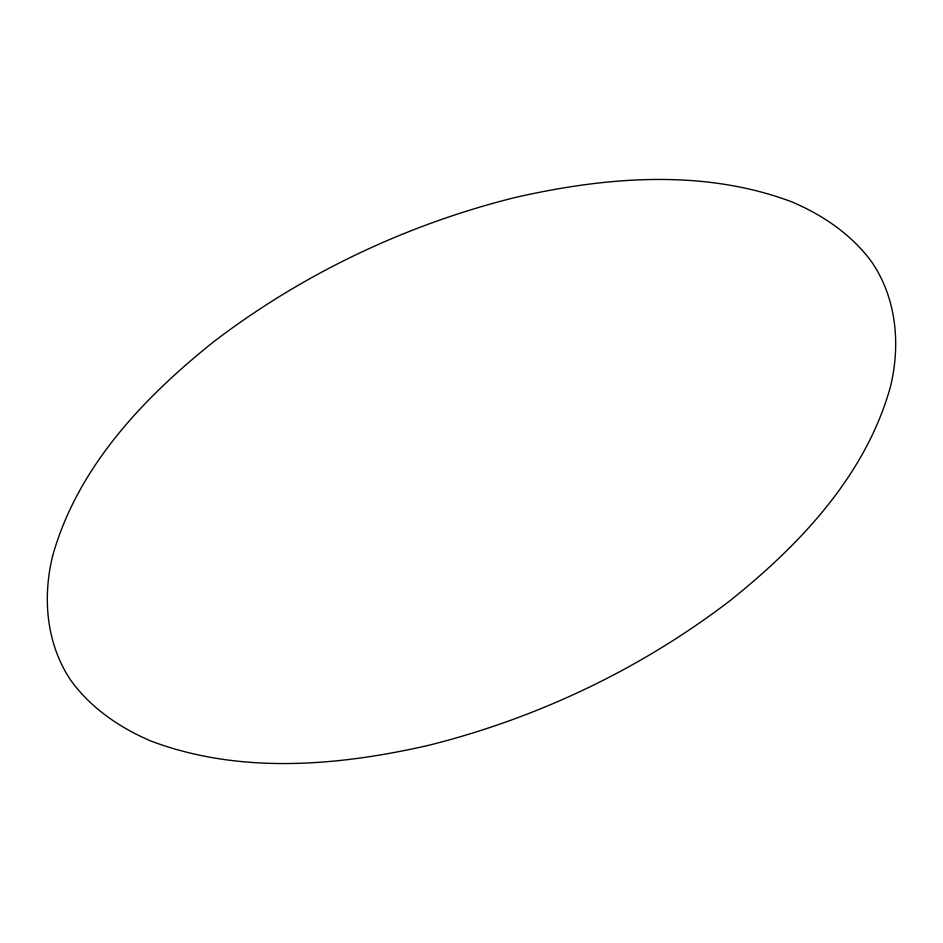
<?xml version="1.0" encoding="UTF-8"?>
<svg xmlns="http://www.w3.org/2000/svg" width="943" height="943" viewBox="0 0 943 943"><rect width="100%" height="100%" fill="white"/><g stroke="black" fill="none" stroke-linecap="round" stroke-linejoin="round"><path stroke-width="1.41" d="M52.525 556.382C42.341 598.275 46.396 644.317 70.996 680.622C91.153 708.287 119.867 727.807 151.092 741.104C239.887 774.521 338.018 766.058 428.711 745.3C537.357 718.118 640.497 669.106 729.528 601.08C799.747 545.007 865.874 475.307 890.475 386.618C900.659 344.725 896.604 298.683 872.004 262.378C851.847 234.713 823.133 215.193 791.908 201.896C703.113 168.479 604.982 176.942 514.289 197.7C405.643 224.882 302.503 273.894 213.472 341.92C143.253 397.993 77.126 467.693 52.525 556.382"/></g></svg>
